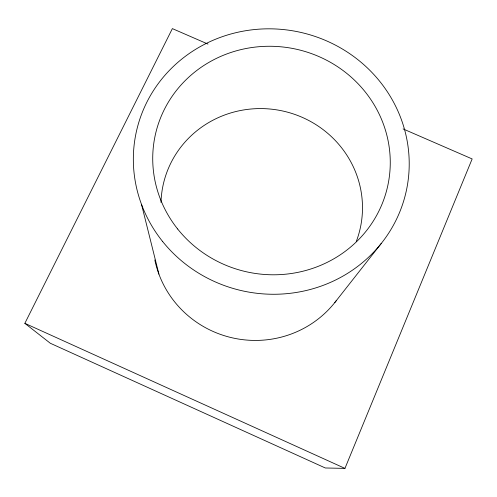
<?xml version="1.0" encoding="UTF-8"?>
<svg xmlns="http://www.w3.org/2000/svg" width="497" height="497" viewBox="0 0 497 497"><rect width="100%" height="100%" fill="white"/><g stroke="black" fill="none" stroke-linecap="round" stroke-linejoin="round"><path stroke-width="0.75" d="M207.976 44.096L172.372 28.615L24.85 323.336L50.303 343.253L325.311 467.981L344.949 468.385L472.15 158.941L403.079 128.916M334.748 302.617L381.249 243.468M24.85 323.336L344.949 468.385M141.533 204.453L158.91 274.127M336.171 300.797A101.736 99.357 12 0 1 232.503 337.885A101.736 99.357 12 0 1 154.822 259.943M160.997 202.391A100.903 97.772 12 0 1 280.917 110.62A100.903 97.772 12 0 1 356.237 241.629M162.6 241.474A138.178 132.469 12 0 0 399.184 213.337A138.178 132.469 12 0 0 252.047 29.82A138.178 132.469 12 0 0 162.6 241.474M177.622 228.962A118.976 114.043 12 0 0 381.441 205.559A118.976 114.043 12 0 0 255.421 47.066A118.976 114.043 12 0 0 177.622 228.962"/></g></svg>
